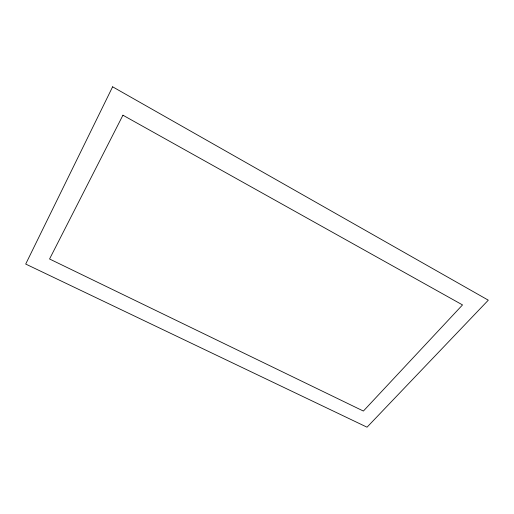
<?xml version="1.0" encoding="UTF-8"?>
<svg xmlns="http://www.w3.org/2000/svg" width="514" height="514" viewBox="0 0 514 514"><rect width="100%" height="100%" fill="white"/><g stroke="black" fill="none" stroke-linecap="round" stroke-linejoin="round"><path stroke-width="0.77" d="M112.617 86.808L25.7 264.055L367.035 427.192L488.3 300.176L112.617 86.808M122.936 115.207L49.562 258.992L363.385 411.052L462.523 304.918L122.936 115.207"/></g></svg>
